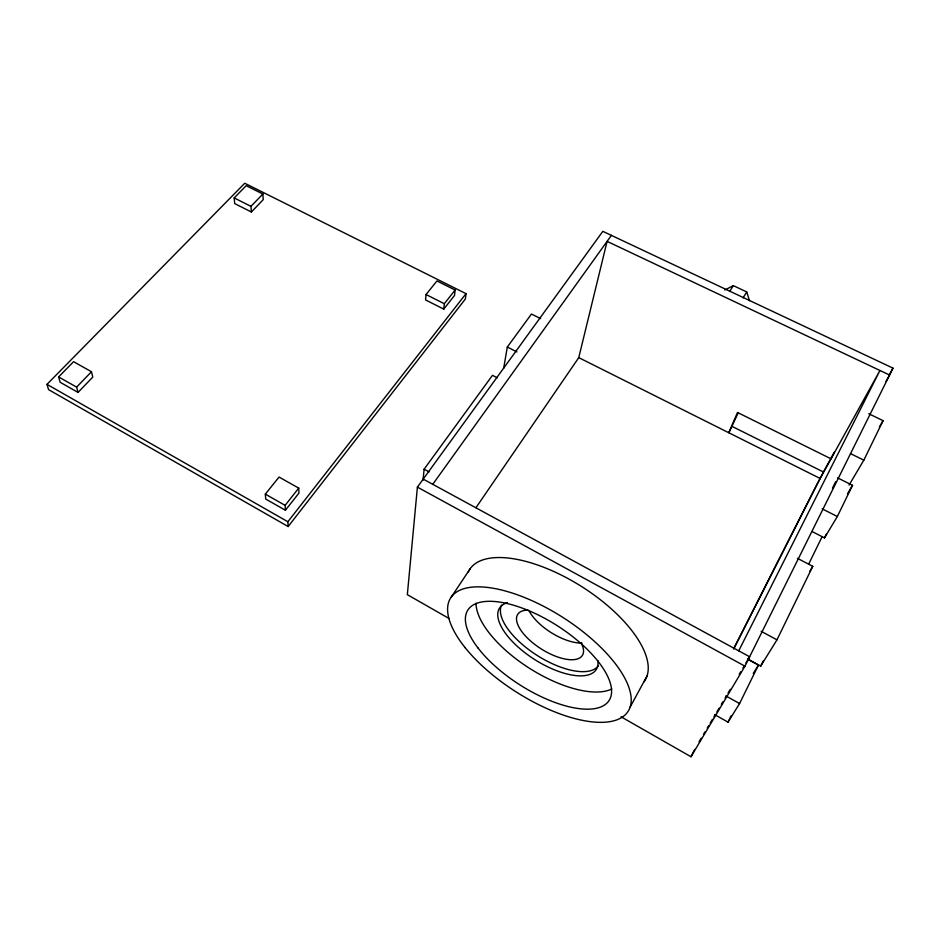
<?xml version="1.0" encoding="UTF-8"?>
<svg xmlns="http://www.w3.org/2000/svg" width="940" height="940" viewBox="0 0 940 940"><rect width="100%" height="100%" fill="white"/><g stroke="black" fill="none" stroke-linecap="round" stroke-linejoin="round"><path stroke-width="1.41" d="M426.031 294.526L425.573 299.942L443.762 309.119L454.525 295.442L455.125 290.025L436.959 280.954L426.031 294.526L444.315 303.726L443.762 309.119M621.046 716.785L691.006 756.759L744.962 666.19L893 368.151L602.834 231.334L417.407 487.12L407.337 594.656L449.32 618.649M423.012 480.316L424.116 469.189L492.478 375.33L497.295 377.798M466.029 293.656L465.37 299.014L288.145 526.541L48.575 389.63L47 384.354L244.753 183.241L466.029 293.656L287.863 521.747L288.145 526.541M503.687 368.339L507.306 347.036L531.452 314.042L540.618 318.589M476.004 507.623L578.758 357.635L607.099 241.368L889.581 375.037L885.997 381.37M733.893 648.706L823.428 471.986L834.344 452.257L831.019 458.814L737.489 412.46L728.829 432.764L738.358 412.554M748.005 659.187L760.707 666.107L763.268 660.891M812.254 531.617L824.521 537.903L826.389 534.061M849.079 485.099L863.825 460.165L883.083 420.662L868.807 413.764M760.707 666.107L776.969 639.823L812.783 566.315L797.379 558.313M824.521 537.903L837.329 516.518L852.521 485.322L837.587 477.873M714.87 714.752L728.03 722.132L739.58 703.555L758.439 665.085L747.488 659.116M808.682 564.106L822.148 536.623M728.03 722.132L731.226 715.622M832.452 488.201L835.66 481.75M691.006 756.759L694.672 749.439M738.734 650.832L879.946 370.478L817.495 483.254L733.517 648.941M630.223 706.915L647.037 675.966M888.7 375.753L893 368.151M879.417 426.913L883.083 420.662M699.031 741.907L701.264 738.147M703.496 734.399L704.988 731.884M707.221 728.136L708.713 725.633M710.193 723.13L712.426 719.37M713.918 716.868L715.411 714.365M716.891 711.862L719.124 708.102M721.356 704.342L722.848 701.839M725.081 698.091L726.573 695.577M728.053 693.074L730.286 689.326M739.216 674.297L740.708 671.795M742.941 668.034L744.433 665.532M745.914 663.029L749.638 656.766L423.212 479.118M847.469 493.805L852.521 485.322M809.834 571.179L812.783 566.315M743.105 297.863L746.724 291.929L733.306 285.619L724.857 289.99M753.245 673.534L758.439 665.085M729.64 291.517L733.306 285.619M451.341 596.994L470.317 568.5M432.753 484.312L611.4 235.376M285.408 510.244L298.955 493.054L298.732 488.119L279.062 477.062L265.315 494.135L265.726 499.058L285.408 510.244L285.114 505.368L298.732 488.119M444.315 303.726L455.125 290.025M78.044 392.427L92.79 377.069L91.462 371.735L73.567 361.689L58.621 376.928L60.148 382.263L78.044 392.427L76.61 387.127L58.621 376.928M251.38 212.005L263.224 199.668L262.871 194.016L246.186 185.685L234.178 197.917L234.683 203.581L251.38 212.005L250.957 206.365L262.871 194.016M76.61 387.127L91.462 371.735M850.5 453.609L863.825 460.165M732.366 426.548L823.428 471.986M578.758 357.635L820.138 478.472M234.178 197.917L250.957 206.365M507.306 347.036L516.965 351.924M822.195 508.846L837.329 516.518M761.095 631.28L776.969 639.823M424.116 469.189L429.122 471.904M417.407 487.12L744.962 666.19M725.997 696.023L739.58 703.555M265.315 494.135L285.114 505.368M47 384.354L287.863 521.747M746.724 291.929L749.486 300.683M598.463 665.602A57.164 24.71 32.4 0 1 538.033 655.991A57.164 24.71 32.4 0 1 501.549 605.113M581.39 643.277A38.305 16.556 32.4 0 1 565.469 659.105A38.305 16.556 32.4 0 1 522.264 632.197A38.305 16.556 32.4 0 1 528.069 610.084M468.343 571.884A103.717 45.52 32.3 0 1 580.803 586.031A103.717 45.52 32.3 0 1 643.888 681.911M611.775 688.996A83.143 35.708 32.4 0 1 529.96 668.587A83.143 35.708 32.4 0 1 476.004 603.175M597.84 660.456A57.293 24.593 32.4 0 1 534.39 659.363A57.293 24.593 32.4 0 1 507.494 602.693M581.942 643.054A37.976 16.861 32.3 0 1 529.161 611.024M465.23 647.766A105.292 43.969 32.6 0 0 623.408 716.351A105.292 43.969 32.6 0 0 529.69 599.673A105.292 43.969 32.6 0 0 465.23 647.766M477.943 647.895A83.871 35.003 32.6 0 0 604.314 705.164A83.871 35.003 32.6 0 0 533.274 612.633A83.871 35.003 32.6 0 0 477.943 647.895"/></g></svg>
